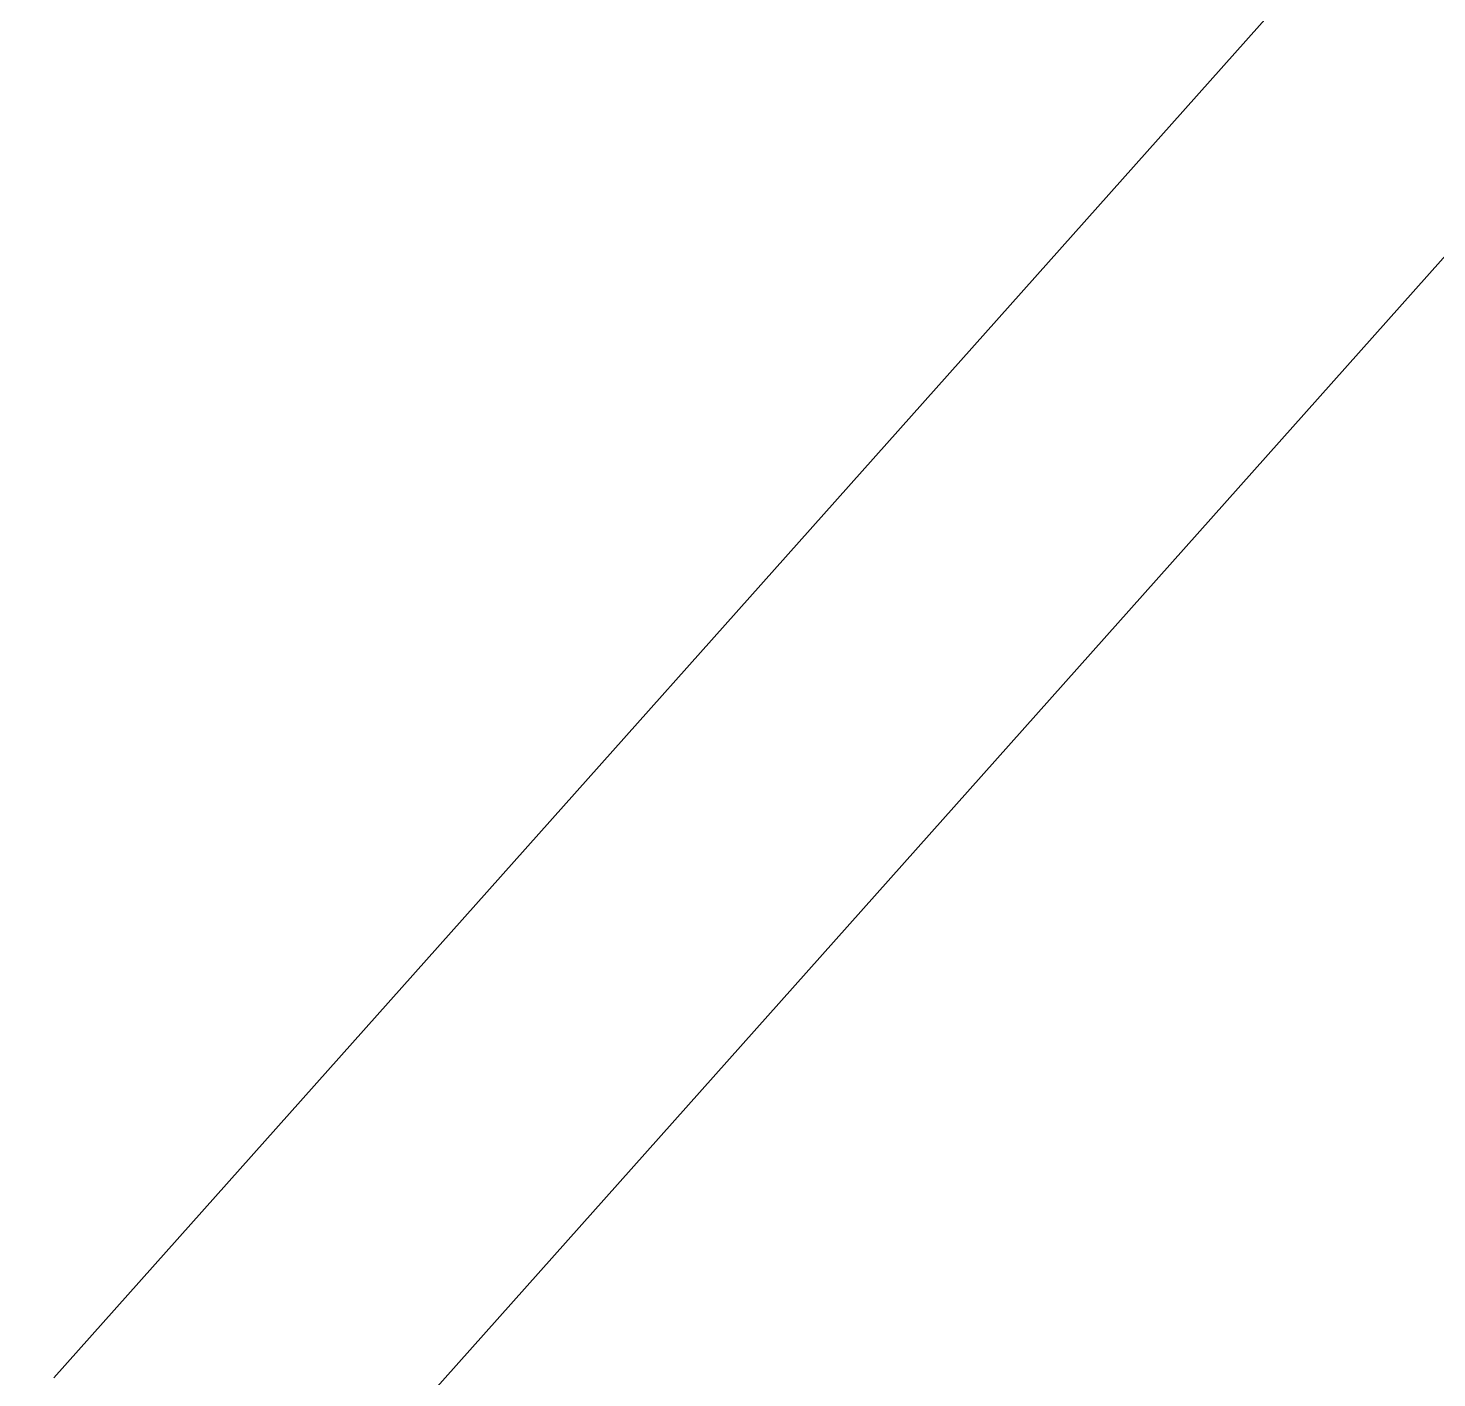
# Model space of a CAD drawing. Header units: inches. Extents: x 0.0008 to 0.0144, y 0.0003 to 0.0113.
# Drawn here: x 0.0134294 to 0.0136018, y 0.0046306 to 0.0047957 of the extents above; entities that cross this region are included whole.
import ezdxf

# ---------------------------------------------------------------- set-up
doc = ezdxf.new("R2010")
doc.units = ezdxf.units.IN
doc.header["$MEASUREMENT"] = 0
doc.layers.add('Standard', color=7, linetype='Continuous')

msp = doc.modelspace()

# ---------------------------------------------------------------- linework, layer by layer
at = {"layer": 'Standard', "color": 100, "linetype": 'ByBlock'}
msp.add_line((0.0141041177908117, 0.005384257093862066), (0.01343257062179434, 0.004630555706559382), dxfattribs=at)
at = {"layer": 'Standard', "color": 2, "linetype": 'ByBlock'}
msp.add_line((0.01413081445643095, 0.005360470391965496), (0.01342941232675993, 0.004573261715375193), dxfattribs=at)

doc.saveas('drawing.dxf')
